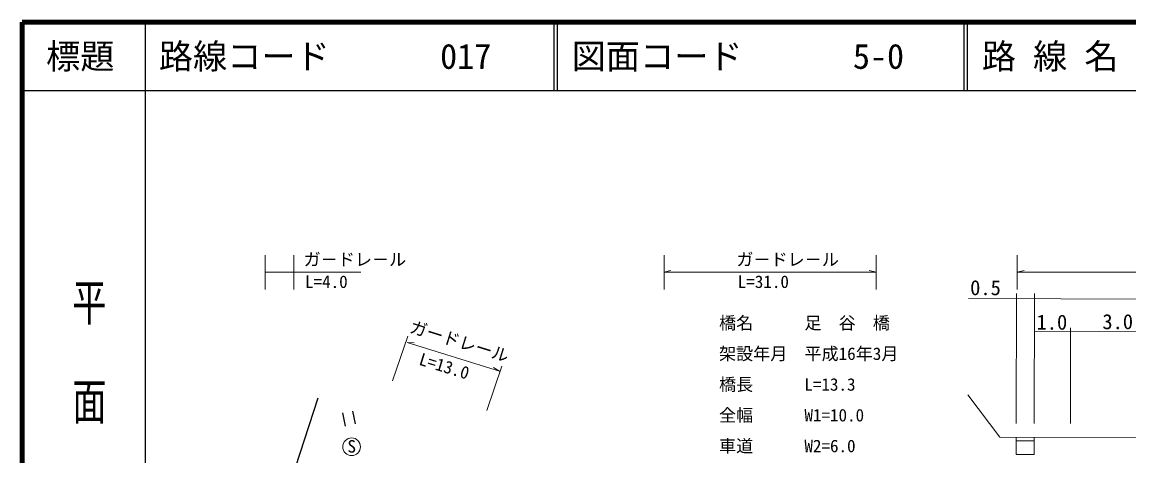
# Model space of a CAD drawing. Units: millimetres, scale not verified. Extents: x 52259 to 692259, y 20000 to 380000.
# Drawn here: x 52259 to 214144, y 316544 to 380000 of the extents above; entities that cross this region are included whole.
import ezdxf
from ezdxf.enums import TextEntityAlignment as Align

# ---------------------------------------------------------------- set-up
doc = ezdxf.new("R2010")
doc.units = ezdxf.units.MM
doc.header["$LTSCALE"] = 1000
for name, color, linetype, lineweight in [('M-BGD', 7, 'Continuous', 25), ('M-BGD-HTXT', 7, 'Continuous', 25), ('M-BMK', 7, 'Continuous', 13), ('M-BMK-SRVR', 3, 'Continuous', 25), ('M-TTL', 2, 'Continuous', 140), ('M-TTL-LINE', 7, 'Continuous', 25), ('現況平面', 7, 'Continuous', 13)]:
    doc.layers.add(name, color=color, linetype=linetype, lineweight=lineweight)
doc.layers.add('M-STR-STR1', color=1, linetype='Continuous')
doc.layers.add('M-TTL-TXT', color=7, linetype='Continuous')
doc.styles.add('@ＭＳ ゴシック', font='')
doc.styles.add('ＭＳ ゴシック', font='')
doc.styles.get('@ＭＳ ゴシック').set_extended_font_data('@MS Gothic')
doc.styles.get('ＭＳ ゴシック').set_extended_font_data('MS Gothic')

msp = doc.modelspace()

# ---------------------------------------------------------------- linework, layer by layer
at = {"layer": 'M-BGD', "lineweight": 13}
for p, q in [((87802, 340901), (87802, 345901)), ((91987, 340901), (91987, 345901)), ((146159, 340901), (146159, 345901)), ((177159, 340901), (177159, 345901)), ((197819, 340901), (197819, 345901)), ((87802, 343401), (101802, 343401)), ((146159, 343401), (147159, 343651)), ((146159, 343401), (177159, 343401)), ((177159, 343401), (176159, 343651)), ((197819, 343401), (198819, 343651)), ((197819, 343401), (282320, 343401)), ((197662, 321289), (197713, 340289)), ((200291, 321282), (200342, 340282)), ((259711, 339366), (190711, 339552)), ((205587, 321267), (205624, 335267)), ((106457, 327542), (108675, 334044)), ((249974, 334592), (200327, 334727)), ((108594, 333129), (122087, 328936)), ((108594, 333129), (109623, 333071)), ((120211, 323168), (122428, 329670)), ((122087, 328936), (121206, 329471))]:
    msp.add_line(p, q, dxfattribs=at)
at = {"layer": 'M-BGD'}
for p, q in [((99097, 322855), (99514, 320899)), ((100582, 323086), (100981, 321212))]:
    msp.add_line(p, q, dxfattribs=at)
at = {"layer": 'M-BGD-HTXT'}
msp.add_line((70259, 370000), (70259, 20000), dxfattribs=at)
at = {"layer": 'M-BMK'}
msp.add_circle((100454, 317874), 1290, dxfattribs=at)
at = {"layer": 'M-BMK-SRVR'}
msp.add_line((86256, 296521), (95574, 325037), dxfattribs=at)
at = {"layer": 'M-TTL'}
for p, q in [((692259, 380000), (52259, 380000)), ((52259, 380000), (52259, 20000))]:
    msp.add_line(p, q, dxfattribs=at)
at = {"layer": 'M-TTL-LINE'}
for p, q in [((70259, 380000), (70259, 370000)), ((130009, 380000), (130009, 370000)), ((130509, 380000), (130509, 370000)), ((190009, 380000), (190009, 370000)), ((190509, 380000), (190509, 370000)), ((52259, 370000), (692259, 370000))]:
    msp.add_line(p, q, dxfattribs=at)
at = {"layer": '現況平面'}
for p, q in [((197656, 319289), (197649, 316739)), ((200286, 319282), (200279, 316731)), ((197655, 318739), (200284, 318732)), ((197649, 316739), (200279, 316731))]:
    msp.add_line(p, q, dxfattribs=at)
msp.add_lwpolyline([(190602, 325469), (195290, 319295), (237584, 319181)], dxfattribs=at)

# ---------------------------------------------------------------- texts
at = {"layer": 'M-BGD', "style": 'ＭＳ ゴシック'}
for p in [(93433, 343811), (156730, 343811)]:
    msp.add_text('ガ－ドレ－ル', height=1833, dxfattribs=at).set_placement(p, align=Align.BOTTOM_LEFT)
for s, p in [('L=4.0', (93642, 342939)), ('L=31.0', (156940, 342939))]:
    msp.add_text(s, height=1833, dxfattribs=at).set_placement(p, align=Align.TOP_LEFT)
for s, p in [('0.5', (193174, 341153)), ('1.0', (202883, 336105)), ('3.0', (212514, 336182))]:
    msp.add_text(s, height=2199, dxfattribs=at).set_placement(p, align=Align.MIDDLE_CENTER)
for s, rotation, p in [('ガードレール', 342.738, (108635, 334120)), ('L=13.0', 342.908, (110016, 329381))]:
    msp.add_text(s, height=1833, rotation=rotation, dxfattribs=at).set_placement(p, align=Align.BOTTOM_LEFT)
at = {"layer": 'M-BGD-HTXT', "style": '@ＭＳ ゴシック', "width": 1.45}
msp.add_text('平  面  図', height=3666, rotation=270, dxfattribs=at).set_placement((62036, 306475), align=Align.MIDDLE_RIGHT)
at = {"layer": 'M-BMK', "style": 'ＭＳ ゴシック'}
msp.add_text('S', height=1833, dxfattribs=at).set_placement((100473, 316467), align=Align.BOTTOM_CENTER)
at = {"layer": 'M-STR-STR1', "style": 'ＭＳ ゴシック'}
for s, p in [('橋名\u3000  \u3000足\u3000谷\u3000橋', (154193, 334528)), ('架設年月\u3000平成16年3月', (154193, 330028)), ('橋長  \u3000  L=13.3', (154193, 325528)), ('全幅  \u3000\u3000W1=10.0', (154193, 321028)), ('車道  \u3000\u3000W2=6.0', (154193, 316528))]:
    msp.add_text(s, height=1833, dxfattribs=at).set_placement(p, align=Align.BOTTOM_LEFT)
at = {"layer": 'M-TTL-TXT', "style": 'ＭＳ ゴシック'}
msp.add_text('標題', height=3666, dxfattribs=at).set_placement((60759, 375000), align=Align.MIDDLE_CENTER)
for s, p in [('路線コード', (72259, 375000)), ('路 線 名', (192639, 375000)), ('017', (113401, 375000)), ('図面コード', (132639, 375000)), ('5-0', (173780, 375000))]:
    msp.add_text(s, height=3666, dxfattribs=at).set_placement(p, align=Align.MIDDLE_LEFT)

doc.saveas('drawing.dxf')
